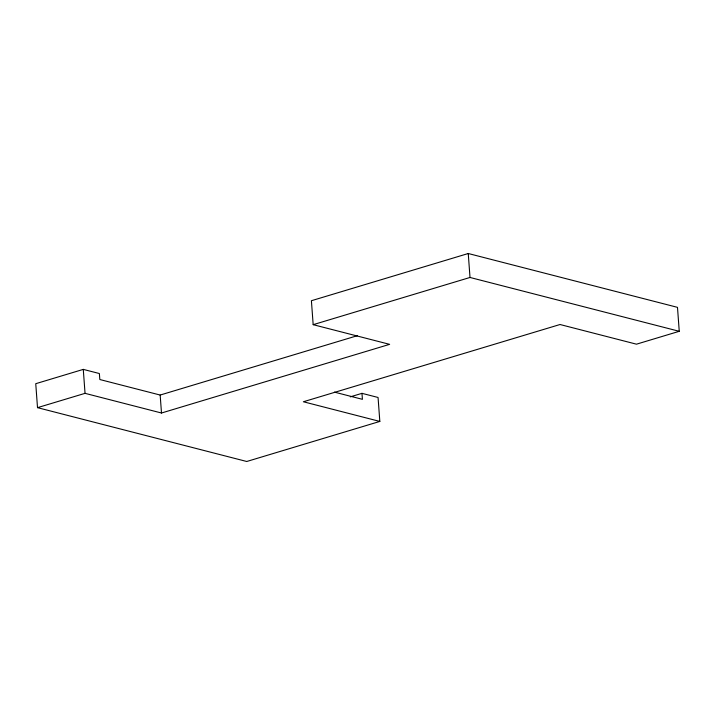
<?xml version="1.0" encoding="UTF-8"?>
<svg xmlns="http://www.w3.org/2000/svg" width="715" height="715" viewBox="0 0 715 715"><rect width="100%" height="100%" fill="white"/><g stroke="black" fill="none" stroke-linecap="round" stroke-linejoin="round"><path stroke-width="1.07" d="M357.384 335.684L160.169 395.046L99.814 379.522L99.376 373.534L83.28 369.387L35.75 383.696L37.511 407.648L246.746 461.488L379.826 421.43L378.065 397.477L361.969 393.339L350.296 396.852M379.826 421.43L303.375 401.759L560.024 324.512L636.475 344.183L679.25 331.304L677.489 307.352L468.253 253.512L311.409 300.72L313.17 324.673L389.621 344.344L161.492 413.011L85.04 393.339L37.511 407.648M313.17 324.673L470.005 277.465L679.25 331.304M334.388 392.115L362.416 399.328L361.969 393.339M468.253 253.512L470.005 277.465M160.169 395.046L161.492 413.011M83.28 369.387L85.04 393.339"/></g></svg>
